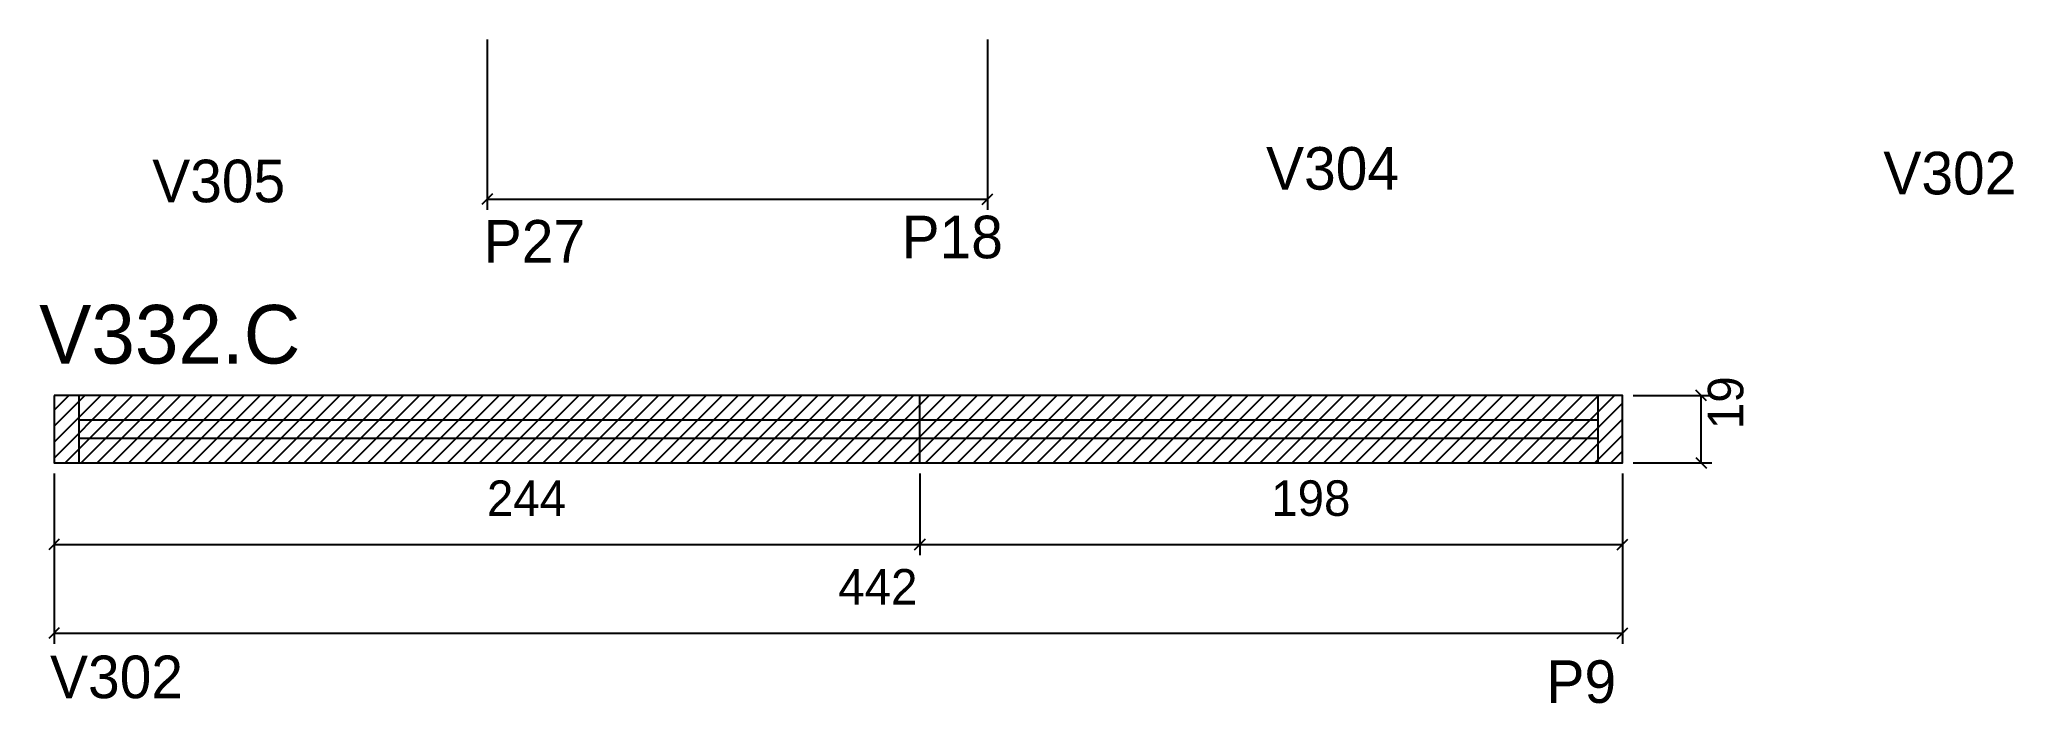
# Model space of a CAD drawing. Header units: metres. Extents: x 4184 to 4740, y -286 to -99.
import ezdxf

# ---------------------------------------------------------------- set-up
doc = ezdxf.new("R2010")
doc.units = ezdxf.units.M
for name, color, linetype in [('5', 7, 'Continuous'), ('COTA', 7, 'Continuous'), ('NOMENCLATURA', 7, 'Continuous'), ('Painéis', 7, 'Continuous'), ('REAPROVEITAMENTO', 7, 'Continuous'), ('SARR_2.2x7', 7, 'Continuous')]:
    doc.layers.add(name, color=color, linetype=linetype)

msp = doc.modelspace()

# ---------------------------------------------------------------- hatches: boundary and pattern name
at = {"layer": 'REAPROVEITAMENTO'}
h = msp.add_hatch(dxfattribs=at)
h.set_pattern_fill('ANSI31')
h.paths.add_polyline_path([(4629.93, -218.24), (4629.93, -199.24), (4187.93, -199.24), (4187.93, -218.24), (4629.93, -218.24)])

# ---------------------------------------------------------------- linework, layer by layer
at = {"layer": 'COTA', "color": 4, "lineweight": 25}
for p, q in [((4310.02, -98.96), (4310.02, -146.95)), ((4451.02, -98.96), (4451.02, -146.95)), ((4310.02, -143.95), (4451.02, -143.95)), ((4632.93, -199.24), (4655.05, -199.24)), ((4652.05, -218.24), (4652.05, -199.24)), ((4187.93, -221.24), (4187.93, -269.23)), ((4629.93, -221.24), (4629.93, -269.23)), ((4632.93, -218.24), (4655.05, -218.24)), ((4187.93, -266.23), (4629.93, -266.23))]:
    msp.add_line(p, q, dxfattribs=at)
at = {"layer": 'COTA', "color": 0, "lineweight": 25}
for p, q in [((4311.52, -142.45), (4308.52, -145.45)), ((4449.52, -145.45), (4452.52, -142.45)), ((4653.55, -200.74), (4650.55, -197.74)), ((4650.55, -216.74), (4653.55, -219.74)), ((4189.43, -264.73), (4186.43, -267.73)), ((4628.43, -267.73), (4631.43, -264.73))]:
    msp.add_line(p, q, dxfattribs=at)
at = {"layer": 'Painéis', "color": 200, "lineweight": 25}
msp.add_line((4431.93, -218.24), (4431.93, -199.24), dxfattribs=at)
at = {"layer": 'Painéis', "color": 4, "lineweight": 25}
for p, q in [((4187.93, -221.24), (4187.93, -244.27)), ((4431.93, -221.24), (4431.93, -244.27)), ((4431.93, -221.24), (4431.93, -244.27)), ((4629.93, -221.24), (4629.93, -244.27)), ((4187.93, -241.27), (4431.93, -241.27)), ((4431.93, -241.27), (4629.93, -241.27))]:
    msp.add_line(p, q, dxfattribs=at)
at = {"layer": 'Painéis', "color": 0, "lineweight": 25}
for p, q in [((4189.43, -239.77), (4186.43, -242.77)), ((4430.43, -242.77), (4433.43, -239.77)), ((4433.43, -239.77), (4430.43, -242.77)), ((4628.43, -242.77), (4631.43, -239.77))]:
    msp.add_line(p, q, dxfattribs=at)
at = {"layer": 'Painéis', "color": 200, "lineweight": 25}
msp.add_lwpolyline([(4187.93, -199.24), (4187.93, -218.24), (4629.93, -218.24), (4629.93, -199.24), (4187.93, -199.24)], dxfattribs=at)
at = {"layer": 'SARR_2.2x7', "color": 40, "lineweight": 25}
for p, q in [((4194.93, -199.24), (4194.93, -218.24)), ((4622.93, -199.24), (4622.93, -218.24)), ((4431.93, -206.24), (4194.93, -206.24)), ((4194.93, -211.24), (4431.93, -211.24)), ((4622.93, -206.24), (4431.93, -206.24)), ((4431.93, -211.24), (4622.93, -211.24))]:
    msp.add_line(p, q, dxfattribs=at)

# ---------------------------------------------------------------- texts
at = {"layer": '5', "color": 5, "lineweight": 25}
for s, p in [('V305', (4215.61, -144.82)), ('V304', (4529.48, -141.27)), ('V302', (4703.43, -142.6)), ('P27', (4309.03, -161.82)), ('P18', (4426.77, -160.6)), ('V302', (4186.81, -284.55)), ('P9', (4608.49, -285.88))]:
    msp.add_text(s, height=12, rotation=360, dxfattribs=at).set_placement(p)
at = {"layer": 'COTA', "color": 240, "lineweight": 25}
msp.add_text('19', height=10, rotation=90, dxfattribs=at).set_placement((4663.96, -208.74))
msp.add_text('442', height=10, dxfattribs=at).set_placement((4408.93, -258.16))
at = {"layer": 'NOMENCLATURA', "color": 7, "lineweight": 25}
msp.add_text('V332.C', height=16.5, dxfattribs=at).set_placement((4183.74, -190.26))
at = {"layer": 'Painéis', "color": 240, "lineweight": 25}
for s, p in [('244', (4309.93, -233.2)), ('198', (4530.93, -233.17))]:
    msp.add_text(s, height=10, dxfattribs=at).set_placement(p)

doc.saveas('drawing.dxf')
